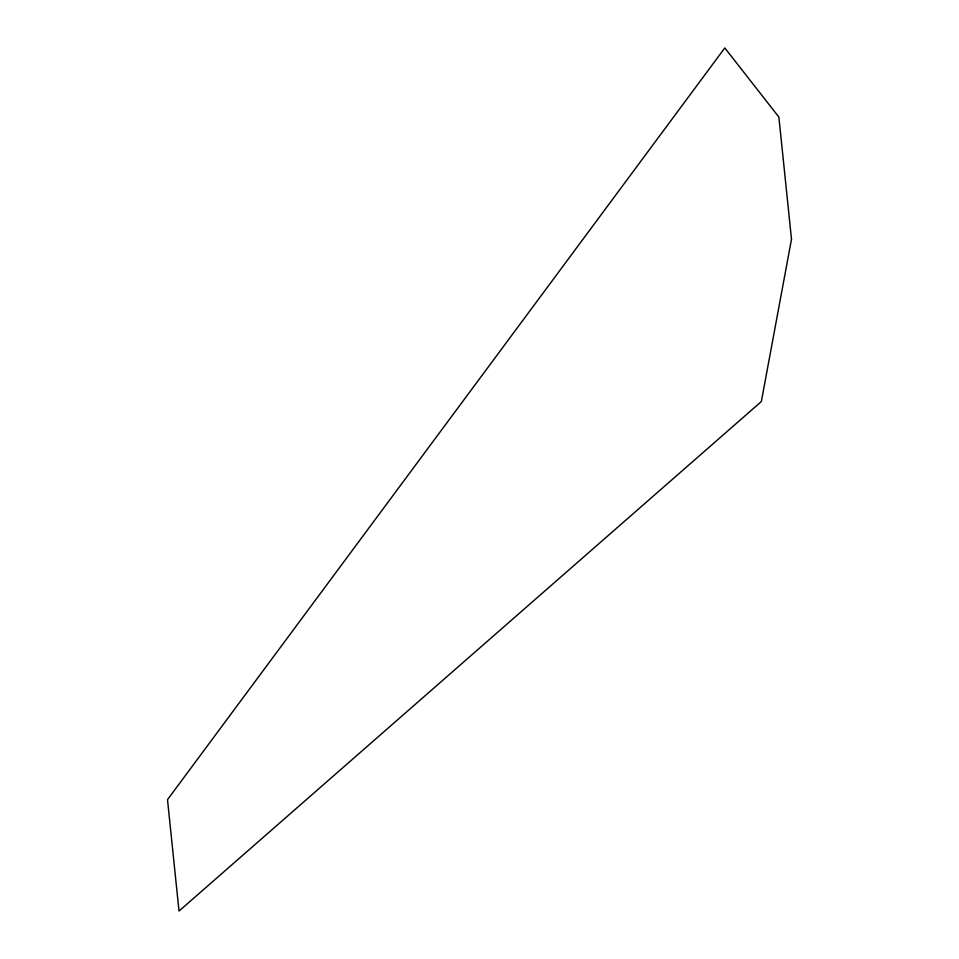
<?xml version="1.0" encoding="UTF-8"?>
<svg xmlns="http://www.w3.org/2000/svg" width="959" height="959" viewBox="0 0 959 959"><rect width="100%" height="100%" fill="white"/><g stroke="black" fill="none" stroke-linecap="round" stroke-linejoin="round"><path stroke-width="1.44" d="M791.499 239.235L761.338 401.557L179.009 911.05L167.501 799.662L724.8 47.95L778.876 117.058L791.499 239.235"/></g></svg>
